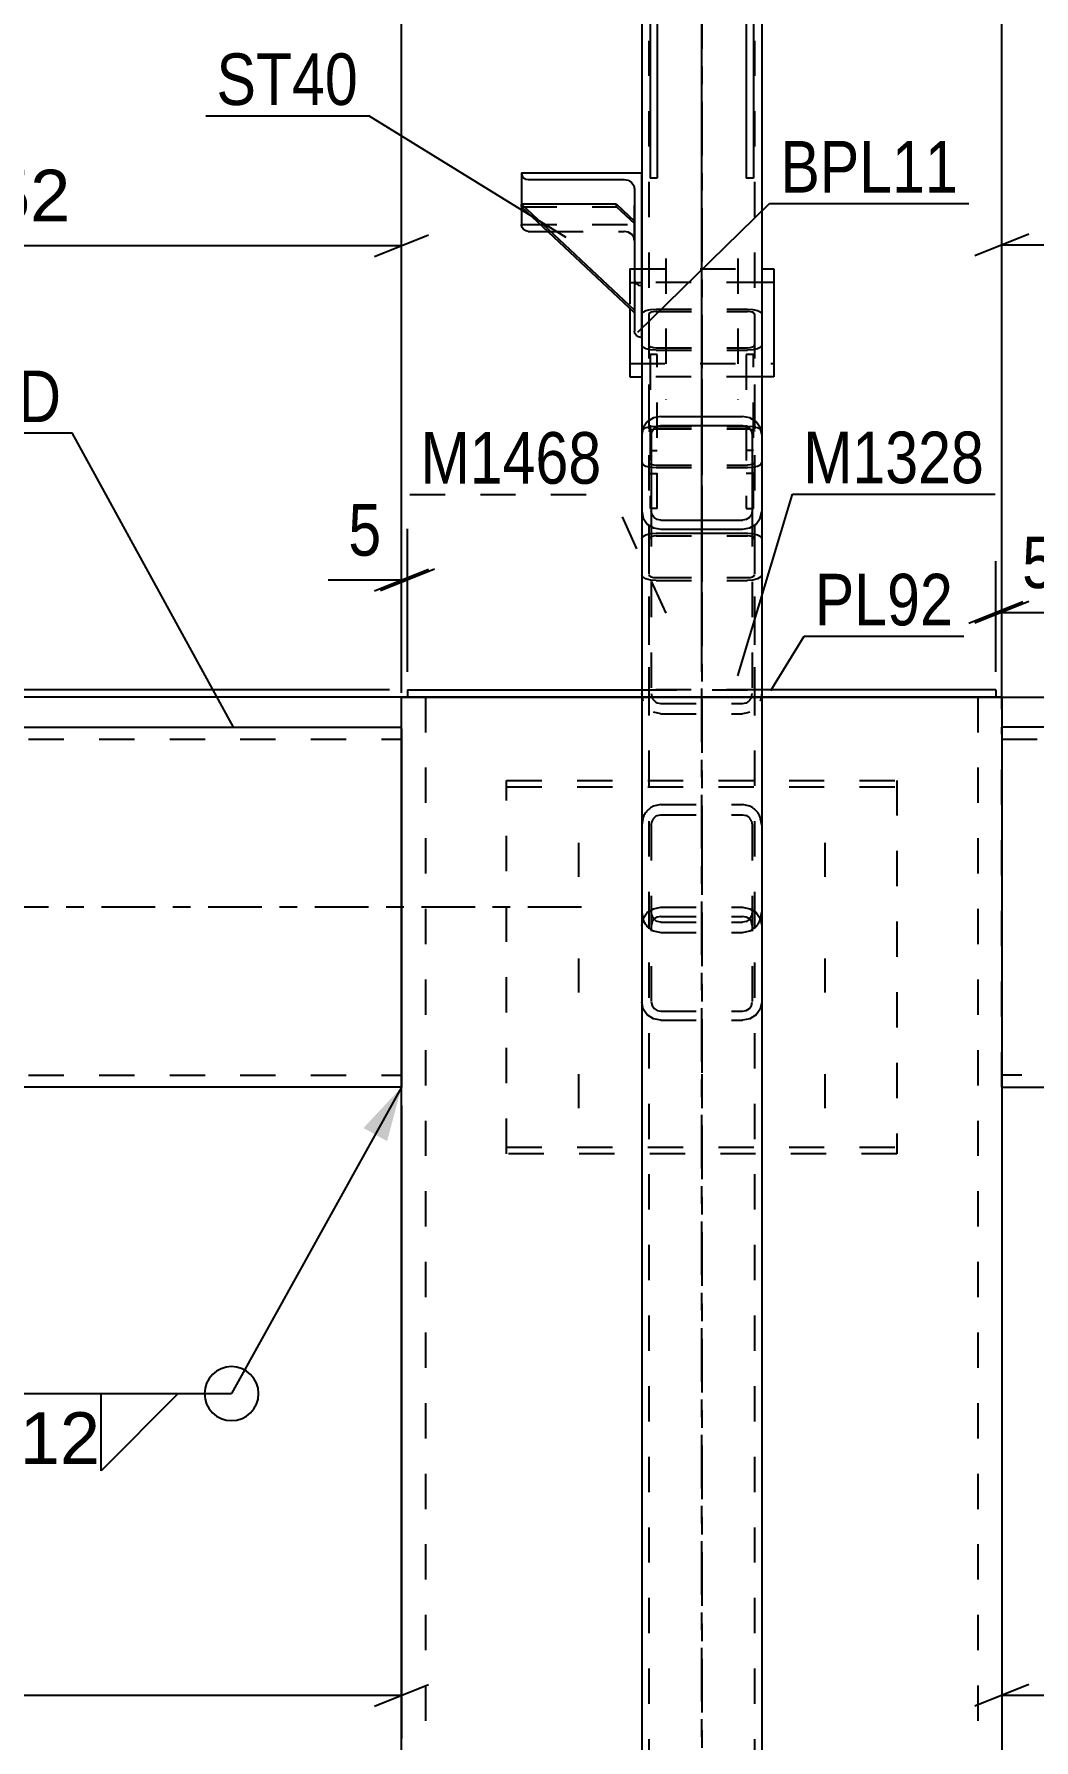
# Model space of a CAD drawing. Header units: millimetres. Extents: x 0 to 2086, y 0 to 594.
# Drawn here: x 122.3 to 177.8, y 447.1 to 541.8 of the extents above; entities that cross this region are included whole.
import ezdxf

# ---------------------------------------------------------------- set-up
doc = ezdxf.new("R2010")
doc.units = ezdxf.units.MM
doc.linetypes.add('DXK_LINE_DOT2', pattern=[3.9198, 1.9599, -1.9599])
doc.linetypes.add('DXK_LINE_DOT3', pattern=[5.9187, 2.979, -0.9799, 0.9799, -0.9799])
doc.styles.add('Arial', font='arial.ttf', dxfattribs={"height": 0.2})
doc.styles.add('Arial Narrow', font='ARIALN.TTF', dxfattribs={"height": 0.2})

# ---------------------------------------------------------------- blocks, each defined once
blk = doc.blocks.new('Part-284858482-1270 - 1225')
at = {"color": 7, "linetype": 'DXK_LINE_DOT2'}
for p, q in [((162.229, 523.989), (161.829, 523.989)), ((161.829, 523.989), (161.829, 515.446)), ((162.229, 515.446), (162.229, 523.989)), ((162.229, 518.665), (161.829, 518.665)), ((162.229, 517.384), (161.829, 517.384)), ((161.829, 515.446), (162.229, 515.446))]:
    blk.add_line(p, q, dxfattribs=at)
blk = doc.blocks.new('Part-284858482-1275 - 1225')
at = {"color": 2, "linetype": 'Continuous'}
for p, q in [((156.496, 554.883), (156.896, 554.883)), ((156.496, 554.883), (156.496, 533.776)), ((156.896, 554.883), (156.896, 533.776)), ((156.496, 548.373), (156.896, 548.373)), ((156.896, 533.776), (156.496, 533.776))]:
    blk.add_line(p, q, dxfattribs=at)
at = {"color": 7, "linetype": 'DXK_LINE_DOT2'}
for p, q in [((156.496, 553.444), (156.896, 553.444)), ((156.496, 545.863), (156.896, 545.863))]:
    blk.add_line(p, q, dxfattribs=at)
blk = doc.blocks.new('Part-284858482-1243 - 1225')
at = {"color": 7, "linetype": 'DXK_LINE_DOT2'}
for p, q in [((156.523, 526.489), (156.829, 526.51)), ((156.829, 526.51), (161.896, 526.51)), ((161.896, 526.51), (162.202, 526.489)), ((156.029, 526.236), (156.09, 526.341)), ((156.029, 526.236), (156.029, 505.373)), ((156.09, 526.341), (156.263, 526.43)), ((156.263, 526.43), (156.523, 526.489)), ((156.46, 526.289), (156.429, 526.236)), ((156.429, 526.236), (156.429, 505.373)), ((156.546, 526.333), (156.46, 526.289)), ((156.676, 526.363), (156.546, 526.333)), ((156.829, 526.373), (156.676, 526.363)), ((156.829, 526.373), (161.896, 526.373)), ((162.049, 526.363), (161.896, 526.373)), ((162.179, 526.333), (162.049, 526.363)), ((162.265, 526.289), (162.179, 526.333)), ((162.202, 526.489), (162.462, 526.43)), ((162.296, 526.236), (162.265, 526.289)), ((162.296, 526.236), (162.296, 505.373)), ((162.462, 526.43), (162.635, 526.341)), ((162.635, 526.341), (162.696, 526.236)), ((162.696, 526.236), (162.696, 505.373)), ((156.09, 524.397), (156.029, 524.502)), ((156.263, 524.308), (156.09, 524.397)), ((156.523, 524.249), (156.263, 524.308)), ((156.429, 524.502), (156.46, 524.45)), ((156.46, 524.45), (156.546, 524.405)), ((156.829, 524.228), (156.523, 524.249)), ((156.546, 524.405), (156.676, 524.376)), ((156.676, 524.376), (156.829, 524.365)), ((156.829, 524.365), (161.896, 524.365)), ((156.829, 524.228), (161.896, 524.228)), ((161.896, 524.365), (162.049, 524.376)), ((162.202, 524.249), (161.896, 524.228)), ((162.049, 524.376), (162.179, 524.405)), ((162.179, 524.405), (162.265, 524.45)), ((162.462, 524.308), (162.202, 524.249)), ((162.265, 524.45), (162.296, 524.502)), ((162.635, 524.397), (162.462, 524.308)), ((162.696, 524.502), (162.635, 524.397)), ((156.029, 505.373), (162.696, 505.373))]:
    blk.add_line(p, q, dxfattribs=at)
blk = doc.blocks.new('Part-284858482-1308 - 1225')
at = {"color": 7, "linetype": 'DXK_LINE_DOT2'}
for p, q in [((148.529, 479.622), (148.529, 500.347)), ((148.529, 500.347), (170.196, 500.347)), ((170.196, 500.347), (170.196, 479.622)), ((148.529, 499.982), (170.196, 499.982)), ((148.529, 479.987), (170.196, 479.987)), ((170.196, 479.622), (148.529, 479.622))]:
    blk.add_line(p, q, dxfattribs=at)
blk = doc.blocks.new('Part-284858482-1260 - 1225')
at = {"color": 2, "linetype": 'Continuous'}
for p, q in [((149.362, 532.195), (149.362, 532.332)), ((149.362, 532.332), (155.629, 526.443)), ((154.629, 532.332), (149.362, 532.332)), ((155.629, 526.306), (149.362, 532.195)), ((154.629, 532.332), (155.629, 531.392)), ((155.629, 526.788), (155.629, 526.306))]:
    blk.add_line(p, q, dxfattribs=at)
at = {"color": 7, "linetype": 'DXK_LINE_DOT2'}
for p, q in [((149.362, 532.195), (154.629, 532.195)), ((154.629, 532.195), (154.629, 532.332)), ((154.629, 532.195), (155.629, 531.255)), ((155.629, 531.392), (155.629, 526.788))]:
    blk.add_line(p, q, dxfattribs=at)
blk = doc.blocks.new('Part-284858482-1307 - 1225')
at = {"color": 7, "linetype": 'DXK_LINE_DOT3'}
blk.add_line((159.363, 522.61), (159.363, 364.502), dxfattribs=at)
at = {"color": 2, "linetype": 'Continuous'}
for p, q in [((156.029, 513.755), (156.09, 513.876)), ((156.029, 513.755), (156.029, 359.499)), ((156.09, 513.876), (156.263, 513.978)), ((156.263, 513.978), (156.523, 514.046)), ((156.523, 514.046), (156.829, 514.07)), ((156.829, 514.07), (161.896, 514.07)), ((161.896, 514.07), (162.202, 514.046)), ((162.202, 514.046), (162.462, 513.978)), ((162.462, 513.978), (162.635, 513.876)), ((162.635, 513.876), (162.696, 513.755)), ((162.696, 513.755), (162.696, 359.499))]:
    blk.add_line(p, q, dxfattribs=at)
at = {"color": 7, "linetype": 'DXK_LINE_DOT2'}
for p, q in [((156.46, 513.815), (156.429, 513.755)), ((156.429, 513.755), (156.429, 359.499)), ((156.546, 513.867), (156.46, 513.815)), ((156.676, 513.901), (156.546, 513.867)), ((156.829, 513.913), (156.676, 513.901)), ((156.829, 513.913), (161.896, 513.913)), ((162.049, 513.901), (161.896, 513.913)), ((162.179, 513.867), (162.049, 513.901)), ((162.265, 513.815), (162.179, 513.867)), ((162.296, 513.755), (162.265, 513.815)), ((162.296, 513.755), (162.296, 359.499)), ((156.09, 511.637), (156.029, 511.758)), ((156.263, 511.535), (156.09, 511.637)), ((156.523, 511.466), (156.263, 511.535)), ((156.429, 511.758), (156.46, 511.697)), ((156.46, 511.697), (156.546, 511.646)), ((156.829, 511.442), (156.523, 511.466)), ((156.546, 511.646), (156.676, 511.612)), ((156.676, 511.612), (156.829, 511.6)), ((156.829, 511.6), (161.896, 511.6)), ((156.829, 511.442), (161.896, 511.442)), ((161.896, 511.6), (162.049, 511.612)), ((162.202, 511.466), (161.896, 511.442)), ((162.049, 511.612), (162.179, 511.646)), ((162.179, 511.646), (162.202, 511.66)), ((162.202, 511.66), (162.265, 511.697)), ((162.462, 511.535), (162.202, 511.466)), ((162.265, 511.697), (162.296, 511.758)), ((162.635, 511.637), (162.462, 511.535)), ((162.696, 511.758), (162.635, 511.637))]:
    blk.add_line(p, q, dxfattribs=at)
blk = doc.blocks.new('Part-284858482-1245 - 1225')
at = {"color": 7, "linetype": 'DXK_LINE_DOT2'}
for p, q in [((155.363, 528.745), (162.696, 528.745)), ((155.363, 528.745), (155.363, 526.556)), ((155.363, 527.994), (156.029, 527.994)), ((162.696, 527.994), (156.029, 527.994)), ((155.363, 523.496), (163.363, 523.496)), ((162.696, 522.745), (156.029, 522.745))]:
    blk.add_line(p, q, dxfattribs=at)
at = {"color": 2, "linetype": 'Continuous'}
for p, q in [((162.696, 528.745), (163.363, 528.745)), ((163.363, 528.745), (163.363, 522.745)), ((156.029, 527.994), (156.029, 527.994)), ((163.363, 527.994), (162.696, 527.994)), ((155.363, 526.556), (155.363, 522.745)), ((155.363, 522.745), (156.029, 522.745)), ((163.363, 522.745), (162.696, 522.745))]:
    blk.add_line(p, q, dxfattribs=at)
blk = doc.blocks.new('Part-284858482-1265 - 1225')
at = {"color": 7, "linetype": 'DXK_LINE_DOT2'}
for p, q in [((156.896, 523.989), (156.496, 523.989)), ((156.496, 523.989), (156.496, 515.446)), ((156.896, 515.446), (156.896, 523.989)), ((156.496, 518.665), (156.896, 518.665)), ((156.496, 517.384), (156.896, 517.384)), ((156.896, 515.446), (156.496, 515.446))]:
    blk.add_line(p, q, dxfattribs=at)
blk = doc.blocks.new('Part-284858482-1292 - 1225')
at = {"color": 7, "linetype": 'DXK_LINE_DOT3'}
blk.add_line((159.363, 561.698), (159.363, 509.459), dxfattribs=at)
at = {"color": 2, "linetype": 'Continuous'}
for p, q in [((156.029, 553.17), (156.09, 553.275)), ((156.029, 553.17), (156.029, 519.546)), ((156.09, 553.275), (156.263, 553.364)), ((156.496, 553.417), (156.263, 553.364)), ((161.829, 553.444), (156.896, 553.444)), ((162.229, 553.417), (162.462, 553.364)), ((162.462, 553.364), (162.635, 553.275)), ((162.635, 553.275), (162.696, 553.17)), ((162.696, 553.17), (162.696, 519.546)), ((156.088, 519.823), (156.029, 519.722)), ((162.637, 519.823), (162.696, 519.722))]:
    blk.add_line(p, q, dxfattribs=at)
at = {"color": 7, "linetype": 'DXK_LINE_DOT2'}
for p, q in [((156.46, 553.222), (156.429, 553.17)), ((156.429, 553.17), (156.429, 517.987)), ((156.546, 553.267), (156.46, 553.222)), ((156.523, 553.423), (156.496, 553.417)), ((156.523, 553.423), (156.829, 553.444)), ((156.676, 553.296), (156.546, 553.267)), ((156.829, 553.307), (156.676, 553.296)), ((156.829, 553.444), (156.896, 553.444)), ((156.829, 553.307), (161.896, 553.307)), ((161.896, 553.444), (161.829, 553.444)), ((161.896, 553.444), (162.202, 553.423)), ((162.049, 553.296), (161.896, 553.307)), ((162.179, 553.267), (162.049, 553.296)), ((162.265, 553.222), (162.179, 553.267)), ((162.202, 553.423), (162.229, 553.417)), ((162.296, 553.17), (162.265, 553.222)), ((162.296, 553.17), (162.296, 517.987)), ((156.09, 551.33), (156.029, 551.435)), ((156.263, 551.241), (156.09, 551.33)), ((156.523, 551.182), (156.263, 551.241)), ((156.429, 551.435), (156.46, 551.382)), ((156.46, 551.382), (156.546, 551.338)), ((156.829, 551.161), (156.523, 551.182)), ((156.546, 551.338), (156.676, 551.308)), ((156.676, 551.308), (156.829, 551.298)), ((156.829, 551.298), (161.896, 551.298)), ((156.829, 551.161), (161.896, 551.161)), ((161.896, 551.298), (162.049, 551.308)), ((162.202, 551.182), (161.896, 551.161)), ((162.049, 551.308), (162.179, 551.338)), ((162.179, 551.338), (162.229, 551.364)), ((162.462, 551.241), (162.202, 551.182)), ((162.229, 551.364), (162.265, 551.382)), ((162.265, 551.382), (162.296, 551.435)), ((162.635, 551.33), (162.462, 551.241)), ((162.696, 551.435), (162.635, 551.33)), ((156.263, 519.915), (156.09, 519.827)), ((156.523, 519.975), (156.263, 519.915)), ((156.829, 519.996), (156.523, 519.975)), ((156.829, 519.996), (161.896, 519.996)), ((162.202, 519.975), (161.896, 519.996)), ((162.462, 519.915), (162.202, 519.975)), ((162.635, 519.827), (162.462, 519.915)), ((156.029, 519.546), (156.029, 517.987)), ((156.09, 519.827), (156.088, 519.823)), ((156.429, 519.722), (156.46, 519.774)), ((156.46, 519.774), (156.546, 519.819)), ((156.546, 519.819), (156.676, 519.848)), ((156.676, 519.848), (156.829, 519.859)), ((156.829, 519.859), (161.896, 519.859)), ((161.896, 519.859), (162.049, 519.848)), ((162.049, 519.848), (162.179, 519.819)), ((162.179, 519.819), (162.265, 519.774)), ((162.265, 519.774), (162.296, 519.722)), ((162.635, 519.827), (162.637, 519.823)), ((162.696, 519.546), (162.696, 517.987)), ((156.029, 517.987), (156.09, 517.882)), ((156.46, 517.934), (156.429, 517.987)), ((162.296, 517.987), (162.265, 517.934)), ((162.635, 517.882), (162.696, 517.987)), ((156.09, 517.882), (156.263, 517.793)), ((156.263, 517.793), (156.523, 517.734)), ((156.546, 517.89), (156.46, 517.934)), ((156.523, 517.734), (156.829, 517.713)), ((156.546, 517.89), (156.603, 517.877)), ((156.603, 517.877), (156.676, 517.86)), ((156.676, 517.86), (156.829, 517.85)), ((156.829, 517.85), (161.896, 517.85)), ((156.829, 517.713), (161.896, 517.713)), ((162.049, 517.86), (161.896, 517.85)), ((161.896, 517.713), (162.202, 517.734)), ((162.179, 517.89), (162.049, 517.86)), ((162.265, 517.934), (162.179, 517.89)), ((162.202, 517.734), (162.462, 517.793)), ((162.462, 517.793), (162.635, 517.882))]:
    blk.add_line(p, q, dxfattribs=at)
blk = doc.blocks.new('Part-284858482-1376 - 1225')
at = {"color": 2, "linetype": 'Continuous'}
for p, q in [((143.029, 505.373), (156.029, 505.373)), ((143.029, 505.373), (143.029, 504.973)), ((143.029, 504.973), (144.147, 504.973)), ((175.696, 505.373), (162.696, 505.373)), ((175.696, 504.973), (174.578, 504.973)), ((175.696, 505.373), (175.696, 504.973))]:
    blk.add_line(p, q, dxfattribs=at)
at = {"color": 7, "linetype": 'DXK_LINE_DOT2'}
for p, q in [((144.147, 504.973), (174.578, 504.973)), ((156.029, 505.373), (162.696, 505.373))]:
    blk.add_line(p, q, dxfattribs=at)
blk = doc.blocks.new('Part-284858482-1342 - 1225')
at = {"color": 7, "linetype": 'DXK_LINE_DOT3'}
blk.add_line((159.363, 242.052), (159.363, 514.973), dxfattribs=at)
at = {"color": 2, "linetype": 'Continuous'}
for p, q in [((142.696, 242.052), (142.696, 504.973)), ((142.696, 504.973), (143.029, 504.973)), ((144.147, 504.973), (145.363, 504.973)), ((145.363, 504.973), (156.029, 504.973)), ((174.578, 504.973), (162.696, 504.973)), ((176.029, 504.973), (175.696, 504.973)), ((176.029, 504.973), (176.029, 242.052))]:
    blk.add_line(p, q, dxfattribs=at)
at = {"color": 7, "linetype": 'DXK_LINE_DOT2'}
for p, q in [((142.696, 504.973), (144.147, 504.973)), ((143.029, 504.973), (143.477, 504.973)), ((144.029, 504.973), (144.029, 242.052)), ((156.029, 504.973), (162.696, 504.973)), ((175.696, 504.973), (173.363, 504.973)), ((174.696, 504.973), (174.696, 242.052))]:
    blk.add_line(p, q, dxfattribs=at)
blk = doc.blocks.new('Bolt-284858482-1348 - 1225')
at = {"color": 1, "linetype": 'DXK_LINE_DOT2'}
for p, q in [((157.363, 529.313), (157.363, 525.367)), ((161.363, 529.313), (161.363, 525.367)), ((157.363, 525.434), (157.363, 521.488)), ((161.363, 525.434), (161.363, 521.488))]:
    blk.add_line(p, q, dxfattribs=at)
blk = doc.blocks.new('Part-284858482-1361 - 1225')
at = {"color": 2, "linetype": 'Continuous'}
for p, q in [((71.027, 503.306), (142.694, 503.306)), ((142.694, 501.972), (142.694, 503.306)), ((142.694, 501.972), (142.694, 483.306)), ((142.694, 483.306), (71.027, 483.306))]:
    blk.add_line(p, q, dxfattribs=at)
at = {"color": 7, "linetype": 'DXK_LINE_DOT2'}
for p, q in [((71.027, 483.306), (71.027, 503.306)), ((142.694, 503.204), (142.694, 501.972)), ((71.027, 502.639), (142.694, 502.639)), ((71.027, 483.972), (142.694, 483.972)), ((142.694, 483.972), (142.694, 484.023))]:
    blk.add_line(p, q, dxfattribs=at)
at = {"color": 7, "linetype": 'DXK_LINE_DOT3'}
blk.add_line((152.694, 493.306), (61.027, 493.306), dxfattribs=at)
blk = doc.blocks.new('Part-284858482-1472 - 1225')
at = {"color": 7, "linetype": 'DXK_LINE_DOT2'}
for p, q in [((156.11, 498.299), (156.029, 497.864)), ((157.096, 499), (156.688, 498.913)), ((156.892, 498.389), (157.096, 498.432)), ((157.096, 499), (161.629, 499)), ((157.096, 498.432), (161.629, 498.432)), ((162.037, 498.913), (161.629, 499)), ((161.629, 498.432), (161.833, 498.389)), ((162.696, 497.864), (162.615, 498.299)), ((156.029, 497.864), (156.029, 488.037)), ((156.563, 497.864), (156.603, 498.082)), ((156.563, 497.864), (156.563, 488.037)), ((162.122, 498.082), (162.163, 497.864)), ((162.163, 497.864), (162.163, 488.037)), ((162.696, 497.864), (162.696, 488.037)), ((156.029, 493.04), (156.11, 492.606)), ((156.029, 492.297), (156.11, 492.68)), ((156.11, 492.68), (156.342, 493.006)), ((156.342, 493.006), (156.688, 493.223)), ((156.603, 492.823), (156.563, 493.04)), ((156.603, 492.489), (156.563, 492.297)), ((156.719, 492.651), (156.603, 492.489)), ((156.688, 493.223), (157.096, 493.299)), ((156.892, 492.76), (156.719, 492.651)), ((157.096, 492.798), (156.892, 492.76)), ((157.096, 492.473), (156.892, 492.516)), ((157.096, 493.299), (161.629, 493.299)), ((157.096, 492.798), (161.629, 492.798)), ((157.096, 492.473), (161.629, 492.473)), ((161.629, 493.299), (162.037, 493.223)), ((161.833, 492.76), (161.629, 492.798)), ((161.833, 492.516), (161.629, 492.473)), ((162.006, 492.651), (161.833, 492.76)), ((162.122, 492.489), (162.006, 492.651)), ((162.037, 493.223), (162.383, 493.006)), ((162.163, 493.04), (162.122, 492.823)), ((162.163, 492.297), (162.122, 492.489)), ((162.383, 493.006), (162.615, 492.68)), ((162.615, 492.606), (162.696, 493.04)), ((162.615, 492.68), (162.696, 492.297)), ((156.688, 491.991), (157.096, 491.905)), ((157.096, 491.905), (161.629, 491.905)), ((161.629, 491.905), (162.037, 491.991)), ((156.11, 487.653), (156.029, 488.037)), ((156.563, 488.037), (156.603, 487.845)), ((156.603, 487.845), (156.719, 487.682)), ((156.719, 487.682), (156.892, 487.574)), ((161.833, 487.574), (162.006, 487.682)), ((162.006, 487.682), (162.122, 487.845)), ((162.122, 487.845), (162.163, 488.037)), ((162.696, 488.037), (162.615, 487.653)), ((156.342, 487.328), (156.11, 487.653)), ((156.688, 487.111), (156.342, 487.328)), ((157.096, 487.035), (156.688, 487.111)), ((156.892, 487.574), (157.096, 487.536)), ((157.096, 487.536), (161.629, 487.536)), ((157.096, 487.035), (161.629, 487.035)), ((161.629, 487.536), (161.833, 487.574)), ((162.037, 487.111), (161.629, 487.035)), ((162.383, 487.328), (162.037, 487.111)), ((162.615, 487.653), (162.383, 487.328))]:
    blk.add_line(p, q, dxfattribs=at)
for centre, radius, start, end in [((157.142, 497.908), 1.103, 114.31996, 159.24168), ((157.119, 497.886), 0.552, 114.31996, 159.24168), ((161.606, 497.886), 0.552, 20.75832, 65.68004), ((161.583, 497.908), 1.103, 20.75832, 65.68004), ((157.142, 492.997), 1.103, 200.75832, 245.68004), ((157.119, 493.018), 0.552, 200.75832, 245.68004), ((161.606, 493.018), 0.552, 294.31996, 339.24168), ((161.583, 492.997), 1.103, 294.31996, 339.24168)]:
    blk.add_arc(centre, radius, start, end, dxfattribs=at)
blk = doc.blocks.new('Part-284858482-1500 - 1225')
at = {"color": 2, "linetype": 'Continuous'}
for p, q in [((156.11, 519.929), (156.029, 519.546)), ((156.342, 520.255), (156.11, 519.929)), ((156.688, 520.472), (156.342, 520.255)), ((156.603, 519.738), (156.719, 519.9)), ((157.096, 520.548), (156.688, 520.472)), ((156.719, 519.9), (156.892, 520.009)), ((156.892, 520.009), (157.096, 520.047)), ((157.096, 520.548), (161.629, 520.548)), ((157.096, 520.047), (161.629, 520.047)), ((162.037, 520.472), (161.629, 520.548)), ((161.629, 520.047), (161.833, 520.009)), ((161.833, 520.009), (162.006, 519.9)), ((162.006, 519.9), (162.122, 519.738)), ((162.383, 520.255), (162.037, 520.472)), ((162.615, 519.929), (162.383, 520.255)), ((162.696, 519.546), (162.615, 519.929)), ((156.029, 519.546), (156.029, 513.755)), ((156.563, 519.546), (156.603, 519.738)), ((156.563, 519.546), (156.563, 515.286)), ((162.122, 519.738), (162.163, 519.546)), ((162.163, 519.546), (162.163, 515.286)), ((162.696, 519.546), (162.696, 513.755)), ((156.029, 515.286), (156.11, 514.902)), ((156.603, 515.094), (156.563, 515.286)), ((162.163, 515.286), (162.122, 515.094)), ((162.615, 514.902), (162.696, 515.286)), ((156.11, 514.902), (156.342, 514.577)), ((156.342, 514.577), (156.688, 514.36)), ((156.719, 514.932), (156.603, 515.094)), ((156.688, 514.36), (157.096, 514.284)), ((156.892, 514.823), (156.719, 514.932)), ((157.096, 514.785), (156.892, 514.823)), ((157.096, 514.785), (161.629, 514.785)), ((157.096, 514.284), (161.629, 514.284)), ((161.833, 514.823), (161.629, 514.785)), ((161.629, 514.284), (162.037, 514.36)), ((162.006, 514.932), (161.833, 514.823)), ((162.122, 515.094), (162.006, 514.932)), ((162.037, 514.36), (162.383, 514.577)), ((162.383, 514.577), (162.615, 514.902))]:
    blk.add_line(p, q, dxfattribs=at)
at = {"color": 7, "linetype": 'DXK_LINE_DOT2'}
for p, q in [((156.563, 515.286), (156.563, 505.173)), ((162.163, 515.286), (162.163, 505.173)), ((156.029, 513.755), (156.029, 505.173)), ((162.696, 513.755), (162.696, 505.173)), ((162.696, 505.373), (156.029, 505.373)), ((156.11, 504.739), (156.029, 505.173)), ((156.563, 505.173), (156.603, 504.956)), ((162.122, 504.956), (162.163, 505.173)), ((162.635, 504.847), (162.615, 504.739)), ((162.696, 505.173), (162.635, 504.847)), ((157.096, 504.038), (156.688, 504.124)), ((156.892, 504.649), (157.096, 504.606)), ((157.096, 504.606), (161.629, 504.606)), ((157.096, 504.038), (161.629, 504.038)), ((161.629, 504.606), (161.833, 504.649)), ((161.896, 504.094), (161.629, 504.038)), ((162.037, 504.124), (161.896, 504.094))]:
    blk.add_line(p, q, dxfattribs=at)
for centre, start, end in [((157.119, 505.151), 200.75801, 245.67971), ((161.606, 505.151), 294.32029, 339.24199)]:
    blk.add_arc(centre, 0.552, start, end, dxfattribs=at)
blk = doc.blocks.new('Part-284858482-1521 - 1225')
at = {"color": 7, "linetype": 'DXK_LINE_DOT2'}
for p, q in [((176.027, 483.306), (176.027, 503.306)), ((176.029, 503.306), (176.027, 503.306)), ((247.694, 503.306), (247.694, 483.306)), ((176.027, 502.639), (247.694, 502.639)), ((247.694, 483.972), (176.027, 483.972)), ((176.027, 483.306), (176.029, 483.306)), ((176.029, 483.306), (176.027, 483.306))]:
    blk.add_line(p, q, dxfattribs=at)
at = {"color": 2, "linetype": 'Continuous'}
for p, q in [((247.694, 503.306), (176.029, 503.306)), ((176.029, 483.306), (247.694, 483.306))]:
    blk.add_line(p, q, dxfattribs=at)
blk = doc.blocks.new('Bolt-284858482-1523 - 1225')
at = {"color": 1, "linetype": 'DXK_LINE_DOT2'}
for p, q in [((152.529, 496.884), (152.529, 494.992)), ((159.363, 496.884), (159.363, 494.992)), ((166.196, 496.884), (166.196, 494.992)), ((152.529, 490.463), (152.529, 488.571)), ((166.196, 490.463), (166.196, 488.571)), ((152.529, 484.042), (152.529, 482.149)), ((159.363, 484.042), (159.363, 482.149)), ((166.196, 484.042), (166.196, 482.149))]:
    blk.add_line(p, q, dxfattribs=at)
blk = doc.blocks.new('Part-284858482-1528 - 1225')
at = {"color": 2, "linetype": 'Continuous'}
for p, q in [((161.829, 554.883), (162.229, 554.883)), ((161.829, 554.883), (161.829, 533.776)), ((162.229, 554.883), (162.229, 533.776)), ((161.829, 548.373), (162.229, 548.373)), ((162.229, 533.776), (161.829, 533.776))]:
    blk.add_line(p, q, dxfattribs=at)
at = {"color": 7, "linetype": 'DXK_LINE_DOT2'}
for p, q in [((161.829, 553.444), (162.229, 553.444)), ((161.829, 545.863), (162.229, 545.863))]:
    blk.add_line(p, q, dxfattribs=at)
blk = doc.blocks.new('Part-284858482-1529 - 1225')
at = {"color": 2, "linetype": 'Continuous'}
for p, q in [((149.362, 534.075), (149.362, 532.332)), ((149.362, 534.075), (156.029, 534.075)), ((149.362, 534.044), (149.39, 533.912)), ((149.39, 533.912), (149.469, 533.8)), ((149.469, 533.8), (149.588, 533.725)), ((149.588, 533.725), (149.729, 533.699)), ((149.729, 533.699), (155.062, 533.699)), ((155.062, 533.699), (155.279, 533.658)), ((155.279, 533.658), (155.463, 533.543)), ((155.463, 533.543), (155.585, 533.37)), ((155.585, 533.37), (155.629, 533.167)), ((155.629, 533.167), (155.629, 528.155)), ((156.029, 527.81), (156.029, 534.075)), ((149.362, 532.195), (149.362, 531.171)), ((149.39, 531.039), (149.362, 531.171)), ((149.469, 530.927), (149.39, 531.039)), ((149.588, 530.852), (149.469, 530.927)), ((149.729, 530.826), (149.588, 530.852)), ((149.729, 530.826), (150.819, 530.826)), ((155.629, 528.155), (155.629, 526.788)), ((155.629, 528.155), (155.656, 528.023)), ((155.656, 528.023), (155.736, 527.911)), ((155.736, 527.911), (155.855, 527.836)), ((155.855, 527.836), (155.995, 527.81)), ((155.995, 527.81), (156.029, 527.81)), ((156.029, 524.937), (156.029, 527.81)), ((155.629, 526.306), (155.629, 525.282)), ((155.656, 525.15), (155.629, 525.282)), ((155.736, 525.038), (155.656, 525.15)), ((155.855, 524.964), (155.736, 525.038)), ((155.995, 524.937), (155.855, 524.964)), ((156.029, 524.937), (155.995, 524.937))]:
    blk.add_line(p, q, dxfattribs=at)
at = {"color": 7, "linetype": 'DXK_LINE_DOT2'}
for p, q in [((155.629, 530.294), (155.629, 533.167)), ((156.029, 531.202), (156.029, 534.075)), ((149.362, 532.332), (149.362, 532.195)), ((149.362, 531.171), (149.362, 531.202)), ((149.362, 531.202), (156.029, 531.202)), ((150.819, 530.826), (155.062, 530.826)), ((155.279, 530.785), (155.062, 530.826)), ((155.463, 530.67), (155.279, 530.785)), ((155.585, 530.497), (155.463, 530.67)), ((155.629, 530.294), (155.585, 530.497)), ((156.029, 531.202), (156.029, 524.937)), ((155.629, 530.294), (155.629, 526.306)), ((155.629, 526.788), (155.629, 526.306))]:
    blk.add_line(p, q, dxfattribs=at)
blk = doc.blocks.new('StraightDimension-284858482-9780 - 1225')
at = {"color": 7, "linetype": 'Continuous'}
for p, q in [((176.027, 482.306), (176.027, 447.159)), ((247.694, 482.306), (247.694, 447.159)), ((177.527, 450.159), (174.527, 448.959)), ((246.194, 448.959), (249.194, 450.159)), ((176.027, 449.559), (247.694, 449.559))]:
    blk.add_line(p, q, dxfattribs=at)
at = {"color": 0}
blk.add_wipeout([(216.117, 450.309), (216.117, 454.509), (207.605, 454.509), (207.605, 450.309)], dxfattribs=at)
at = {"color": 3, "style": 'Arial Narrow'}
blk.add_text('1075', height=2.8633, dxfattribs=at).set_placement((208.205, 450.909))
blk = doc.blocks.new('StraightDimension-284858482-1688 - 1225')
at = {"color": 7, "linetype": 'Continuous'}
blk.add_line((143.696, 504.973), (280.182, 504.973), dxfattribs=at)
blk = doc.blocks.new('StraightDimension-284858482-1678 - 1225')
at = {"color": 7, "linetype": 'Continuous'}
blk.add_line((175.029, 504.973), (41.497, 504.973), dxfattribs=at)
blk = doc.blocks.new('StraightDimension-284858482-1743 - 1225')
at = {"color": 7, "linetype": 'Continuous'}
blk.add_line((141.696, 504.973), (26.499, 504.973), dxfattribs=at)
blk = doc.blocks.new('StraightDimension-284858482-1752 - 1225')
at = {"color": 7, "linetype": 'Continuous'}
for p, q in [((29.349, 505.373), (29.349, 509.451)), ((29.349, 505.373), (29.349, 509.451)), ((28.749, 506.873), (29.949, 503.873)), ((29.949, 503.473), (28.749, 506.473)), ((142.029, 505.373), (26.499, 505.373)), ((141.696, 504.973), (26.499, 504.973)), ((29.349, 504.973), (29.349, 505.373))]:
    blk.add_line(p, q, dxfattribs=at)
at = {"color": 0}
blk.add_wipeout([(28.599, 508.926), (24.399, 508.926), (24.399, 505.898), (28.599, 505.898)], dxfattribs=at)
at = {"color": 3, "style": 'Arial Narrow'}
blk.add_text('6', height=2.863, rotation=90.00021, dxfattribs=at).set_placement((27.999, 506.498))
blk = doc.blocks.new('StraightDimension-284858482-1839 - 1225')
at = {"color": 7, "linetype": 'Continuous'}
for p, q in [((142.696, 505.973), (142.696, 514.319)), ((143.029, 506.373), (143.029, 514.319)), ((142.696, 511.469), (138.618, 511.469)), ((142.696, 511.469), (138.618, 511.469)), ((141.196, 510.869), (144.196, 512.069)), ((144.529, 512.069), (141.529, 510.869)), ((142.696, 511.469), (143.029, 511.469))]:
    blk.add_line(p, q, dxfattribs=at)
at = {"color": 0}
blk.add_wipeout([(142.171, 512.219), (142.171, 516.419), (139.143, 516.419), (139.143, 512.219)], dxfattribs=at)
at = {"color": 3, "style": 'Arial Narrow'}
blk.add_text('5', height=2.863, dxfattribs=at).set_placement((139.743, 512.819))
blk = doc.blocks.new('StraightDimension-284858482-1923 - 1225')
at = {"color": 7, "linetype": 'Continuous'}
for p, q in [((175.696, 506.373), (175.696, 512.52)), ((176.029, 505.973), (176.029, 512.52)), ((174.196, 509.07), (177.196, 510.27)), ((177.529, 510.27), (174.529, 509.07)), ((175.696, 509.67), (176.029, 509.67)), ((176.029, 509.67), (180.107, 509.67)), ((176.029, 509.67), (180.107, 509.67))]:
    blk.add_line(p, q, dxfattribs=at)
at = {"color": 0}
blk.add_wipeout([(179.582, 510.42), (179.582, 514.62), (176.554, 514.62), (176.554, 510.42)], dxfattribs=at)
at = {"color": 3, "style": 'Arial Narrow'}
blk.add_text('5', height=2.863, dxfattribs=at).set_placement((177.154, 511.02))
blk = doc.blocks.new('StraightDimension-284858482-7348 - 1225')
at = {"color": 7, "linetype": 'Continuous'}
for p, q in [((99.229, 501.988), (99.229, 532.881)), ((142.696, 505.214), (142.696, 532.881)), ((100.729, 530.631), (97.729, 529.431)), ((141.196, 529.431), (144.196, 530.631)), ((99.229, 530.031), (142.696, 530.031))]:
    blk.add_line(p, q, dxfattribs=at)
at = {"color": 0}
blk.add_wipeout([(124.898, 530.781), (124.898, 534.981), (117.027, 534.981), (117.027, 530.781)], dxfattribs=at)
at = {"color": 3, "style": 'Arial'}
blk.add_text('652', height=2.8652, dxfattribs=at).set_placement((117.627, 531.381))
blk = doc.blocks.new('StraightDimension-284858482-7383 - 1225')
at = {"color": 7, "linetype": 'Continuous'}
for p, q in [((176.027, 504.306), (176.027, 532.922)), ((219.123, 502.222), (219.123, 532.922)), ((177.527, 530.672), (174.527, 529.472)), ((217.623, 529.472), (220.623, 530.672)), ((176.027, 530.072), (219.123, 530.072))]:
    blk.add_line(p, q, dxfattribs=at)
at = {"color": 0}
blk.add_wipeout([(201.511, 530.822), (201.511, 535.022), (193.64, 535.022), (193.64, 530.822)], dxfattribs=at)
at = {"color": 3, "style": 'Arial'}
blk.add_text('646', height=2.8652, dxfattribs=at).set_placement((194.24, 531.422))
blk = doc.blocks.new('StraightDimension-284858482-9782 - 1225')
at = {"color": 7, "linetype": 'Continuous'}
for p, q in [((71.027, 482.306), (71.027, 447.159)), ((142.694, 482.306), (142.694, 447.159)), ((72.527, 450.159), (69.527, 448.959)), ((141.194, 448.959), (144.194, 450.159)), ((71.027, 449.559), (142.694, 449.559))]:
    blk.add_line(p, q, dxfattribs=at)
at = {"color": 0}
blk.add_wipeout([(111.117, 450.309), (111.117, 454.509), (102.604, 454.509), (102.604, 450.309)], dxfattribs=at)
at = {"color": 3, "style": 'Arial Narrow'}
blk.add_text('1075', height=2.8633, dxfattribs=at).set_placement((103.204, 450.909))
blk = doc.blocks.new('StraightDimension-284858482-18123 - 1225')
at = {"color": 7, "linetype": 'Continuous'}
for p, q in [((176.029, 505.973), (176.029, 568.18)), ((247.694, 504.306), (247.694, 568.18)), ((177.529, 565.93), (174.529, 564.73)), ((246.194, 564.73), (249.194, 565.93)), ((176.029, 565.33), (247.694, 565.33))]:
    blk.add_line(p, q, dxfattribs=at)
at = {"color": 0}
blk.add_wipeout([(216.118, 566.08), (216.118, 570.28), (207.605, 570.28), (207.605, 566.08)], dxfattribs=at)
at = {"color": 3, "style": 'Arial Narrow'}
blk.add_text('1075', height=2.8633, dxfattribs=at).set_placement((208.205, 566.68))
blk = doc.blocks.new('StraightDimension-284858482-18124 - 1225')
at = {"color": 7, "linetype": 'Continuous'}
for p, q in [((159.363, 506.373), (159.363, 568.18)), ((176.029, 505.973), (176.029, 568.18)), ((160.863, 565.93), (157.863, 564.73)), ((174.529, 564.73), (177.529, 565.93)), ((159.363, 565.33), (176.029, 565.33))]:
    blk.add_line(p, q, dxfattribs=at)
at = {"color": 0}
blk.add_wipeout([(171.038, 566.08), (171.038, 570.28), (164.354, 570.28), (164.354, 566.08)], dxfattribs=at)
at = {"color": 3, "style": 'Arial Narrow'}
blk.add_text('250', height=2.8633, dxfattribs=at).set_placement((164.954, 566.68))
blk = doc.blocks.new('StraightDimension-284858482-18125 - 1225')
at = {"color": 7, "linetype": 'Continuous'}
for p, q in [((142.696, 505.973), (142.696, 568.18)), ((159.363, 506.373), (159.363, 568.18)), ((144.196, 565.93), (141.196, 564.73)), ((157.863, 564.73), (160.863, 565.93)), ((142.696, 565.33), (159.363, 565.33))]:
    blk.add_line(p, q, dxfattribs=at)
at = {"color": 0}
blk.add_wipeout([(154.371, 566.08), (154.371, 570.28), (147.687, 570.28), (147.687, 566.08)], dxfattribs=at)
at = {"color": 3, "style": 'Arial Narrow'}
blk.add_text('250', height=2.8633, dxfattribs=at).set_placement((148.287, 566.68))
blk = doc.blocks.new('StraightDimension-284858482-18126 - 1225')
at = {"color": 7, "linetype": 'Continuous'}
for p, q in [((99.229, 504.125), (99.229, 568.18)), ((142.696, 505.973), (142.696, 568.18)), ((100.729, 565.93), (97.729, 564.73)), ((141.196, 564.73), (144.196, 565.93)), ((99.229, 565.33), (142.696, 565.33))]:
    blk.add_line(p, q, dxfattribs=at)
at = {"color": 0}
blk.add_wipeout([(124.305, 566.08), (124.305, 570.28), (117.62, 570.28), (117.62, 566.08)], dxfattribs=at)
at = {"color": 3, "style": 'Arial Narrow'}
blk.add_text('652', height=2.8633, dxfattribs=at).set_placement((118.22, 566.68))
blk = doc.blocks.new('Mark-284858482-1238 - 1225')
at = {"color": 30, "linetype": 'DXK_LINE_DOT2'}
for p in [(143.152, 516.216), (157.382, 509.624)]:
    blk.add_line(p, (154.404, 516.216), dxfattribs=at)
at = {"color": 0}
blk.add_wipeout([(153.804, 516.816), (153.804, 519.816), (143.752, 519.816), (143.752, 516.816)], dxfattribs=at)
blk.add_wipeout([(153.804, 516.816), (153.804, 519.816), (143.752, 519.816), (143.752, 516.816)], dxfattribs=at)
at = {"color": 3, "style": 'Arial Narrow'}
blk.add_text('M1468', height=2.8633, dxfattribs=at).set_placement((143.752, 516.816))
blk = doc.blocks.new('Mark-284858482-1372 - 1225')
at = {"color": 30, "linetype": 'Continuous'}
for p, q in [((163.206, 505.341), (165.044, 508.35)), ((165.044, 508.35), (173.919, 508.35))]:
    blk.add_line(p, q, dxfattribs=at)
at = {"color": 0}
blk.add_wipeout([(173.319, 508.95), (173.319, 511.95), (165.644, 511.95), (165.644, 508.95)], dxfattribs=at)
blk.add_wipeout([(173.319, 508.95), (173.319, 511.95), (165.644, 511.95), (165.644, 508.95)], dxfattribs=at)
at = {"color": 3, "style": 'Arial Narrow'}
blk.add_text('PL92', height=2.8633, dxfattribs=at).set_placement((165.644, 508.95))
blk = doc.blocks.new('Mark-284858482-1303 - 1225')
at = {"color": 30, "linetype": 'Continuous'}
for p, q in [((161.364, 506.153), (164.397, 516.243)), ((164.397, 516.243), (175.649, 516.243))]:
    blk.add_line(p, q, dxfattribs=at)
at = {"color": 0}
blk.add_wipeout([(175.049, 516.843), (175.049, 519.843), (164.997, 519.843), (164.997, 516.843)], dxfattribs=at)
blk.add_wipeout([(175.049, 516.843), (175.049, 519.843), (164.997, 519.843), (164.997, 516.843)], dxfattribs=at)
at = {"color": 3, "style": 'Arial Narrow'}
blk.add_text('M1328', height=2.8633, dxfattribs=at).set_placement((164.997, 516.843))
blk = doc.blocks.new('Mark-284858482-7396 - 1225')
at = {"color": 30, "linetype": 'Continuous'}
for p in [(105.148, 519.634), (133.366, 503.306)]:
    blk.add_line(p, (124.41, 519.634), dxfattribs=at)
at = {"color": 0}
for points in [[(113.784, 520.234), (113.784, 523.234), (105.748, 523.234), (105.748, 520.234)], [(123.81, 520.234), (123.81, 523.234), (114.684, 523.234), (114.684, 520.234)]]:
    blk.add_wipeout(points, dxfattribs=at)
for points in [[(113.784, 520.234), (113.784, 523.234), (105.748, 523.234), (105.748, 520.234)], [(123.81, 520.234), (123.81, 523.234), (114.684, 523.234), (114.684, 520.234)]]:
    blk.add_wipeout(points, dxfattribs=at)
at = {"color": 3, "style": 'Arial Narrow'}
for s, p in [('TC20', (105.748, 520.234)), ('CTRD', (114.684, 520.234))]:
    blk.add_text(s, height=2.8633, dxfattribs=at).set_placement(p)
blk = doc.blocks.new('WeldMark-284858482-7539 - 1225')
at = {"linetype": 'Continuous'}
blk.add_hatch(color=30, dxfattribs=at).paths.add_polyline_path([(140.582, 481.047), (142.694, 483.306), (141.894, 480.319)])
at = {"color": 30, "linetype": 'Continuous'}
for p in [(142.694, 483.306), (119.401, 466.303)]:
    blk.add_line(p, (133.257, 466.303), dxfattribs=at)
at = {"color": 3, "linetype": 'Continuous'}
for p, q in [((119.401, 466.303), (115.115, 470.589)), ((119.401, 466.303), (115.115, 462.017)), ((126.014, 466.303), (130.3, 466.303)), ((130.3, 466.303), (126.014, 462.017)), ((126.014, 462.017), (126.014, 466.303))]:
    blk.add_line(p, q, dxfattribs=at)
for start, end in [(90, 270), (270, 90)]:
    blk.add_arc((133.257, 466.303), 1.5, start, end, dxfattribs=at)
at = {"color": 0}
blk.add_wipeout([(125.357, 462.203), (125.357, 465.603), (121.301, 465.603), (121.301, 462.203)], dxfattribs=at)
at = {"color": 3, "style": 'Arial'}
blk.add_text('12', height=2.8652, dxfattribs=at).set_placement((121.501, 462.403))
at = {"color": 0, "linetype": 'Continuous'}
blk.add_wipeout([(115.501, 465.653), (115.501, 468.153), (109.021, 468.153), (109.021, 465.653)], dxfattribs=at)
blk.add_wipeout([(115.501, 465.653), (115.501, 468.153), (109.021, 468.153), (109.021, 465.653)], dxfattribs=at)
at = {"color": 3, "linetype": 'Continuous', "style": 'Arial'}
blk.add_text('TYP', height=2.3877, dxfattribs=at).set_placement((109.021, 465.653))
blk = doc.blocks.new('Mark-284858482-15933 - 1225')
at = {"color": 30, "linetype": 'Continuous'}
for p in [(131.824, 537.24), (151.831, 530.481)]:
    blk.add_line(p, (140.878, 537.24), dxfattribs=at)
at = {"color": 0}
blk.add_wipeout([(140.278, 537.84), (140.278, 540.84), (132.424, 540.84), (132.424, 537.84)], dxfattribs=at)
blk.add_wipeout([(140.278, 537.84), (140.278, 540.84), (132.424, 540.84), (132.424, 537.84)], dxfattribs=at)
at = {"color": 3, "style": 'Arial Narrow'}
blk.add_text('ST40', height=2.8633, dxfattribs=at).set_placement((132.424, 537.84))
blk = doc.blocks.new('Mark-284858482-15936 - 1225')
at = {"color": 30, "linetype": 'Continuous'}
for p, q in [((155.812, 525.222), (163.132, 532.377)), ((163.132, 532.377), (174.199, 532.377))]:
    blk.add_line(p, q, dxfattribs=at)
at = {"color": 0}
blk.add_wipeout([(173.599, 532.977), (173.599, 535.977), (163.732, 535.977), (163.732, 532.977)], dxfattribs=at)
blk.add_wipeout([(173.599, 532.977), (173.599, 535.977), (163.732, 535.977), (163.732, 532.977)], dxfattribs=at)
at = {"color": 3, "style": 'Arial Narrow'}
blk.add_text('BPL11', height=2.8633, dxfattribs=at).set_placement((163.732, 532.977))

msp = doc.modelspace()

# ---------------------------------------------------------------- block references
for name in ['Part-284858482-1292 - 1225', 'Part-284858482-1275 - 1225', 'Part-284858482-1528 - 1225', 'Part-284858482-1529 - 1225', 'Part-284858482-1260 - 1225', 'Part-284858482-1245 - 1225', 'Bolt-284858482-1348 - 1225', 'Part-284858482-1243 - 1225', 'Part-284858482-1265 - 1225', 'Part-284858482-1270 - 1225', 'Part-284858482-1307 - 1225', 'Part-284858482-1500 - 1225', 'Part-284858482-1342 - 1225', 'Part-284858482-1376 - 1225', 'Part-284858482-1361 - 1225', 'Part-284858482-1521 - 1225', 'Part-284858482-1308 - 1225', 'Part-284858482-1472 - 1225', 'Bolt-284858482-1523 - 1225']:
    msp.add_blockref(name, (0, 0))

# ---------------------------------------------------------------- next in the draw order: block references
for name in ['StraightDimension-284858482-1688 - 1225', 'StraightDimension-284858482-9780 - 1225']:
    msp.add_blockref(name, (0, 0))

# ---------------------------------------------------------------- next in the draw order: block references
msp.add_blockref('StraightDimension-284858482-1678 - 1225', (0, 0))

# ---------------------------------------------------------------- next in the draw order: block references
for name in ['StraightDimension-284858482-1923 - 1225', 'StraightDimension-284858482-1743 - 1225']:
    msp.add_blockref(name, (0, 0))

# ---------------------------------------------------------------- next in the draw order: block references
for name in ['StraightDimension-284858482-7383 - 1225', 'StraightDimension-284858482-1752 - 1225', 'StraightDimension-284858482-9782 - 1225']:
    msp.add_blockref(name, (0, 0))

# ---------------------------------------------------------------- next in the draw order: block references
for name in ['StraightDimension-284858482-18123 - 1225', 'StraightDimension-284858482-1839 - 1225', 'WeldMark-284858482-7539 - 1225']:
    msp.add_blockref(name, (0, 0))

# ---------------------------------------------------------------- next in the draw order: block references
for name in ['StraightDimension-284858482-18124 - 1225', 'StraightDimension-284858482-7348 - 1225']:
    msp.add_blockref(name, (0, 0))

# ---------------------------------------------------------------- next in the draw order: block references
for name in ['StraightDimension-284858482-18125 - 1225', 'Mark-284858482-1372 - 1225']:
    msp.add_blockref(name, (0, 0))

# ---------------------------------------------------------------- next in the draw order: block references
for name in ['StraightDimension-284858482-18126 - 1225', 'Mark-284858482-15936 - 1225', 'Mark-284858482-1303 - 1225']:
    msp.add_blockref(name, (0, 0))

# ---------------------------------------------------------------- next in the draw order: block references
for name in ['Mark-284858482-15933 - 1225', 'Mark-284858482-7396 - 1225', 'Mark-284858482-1238 - 1225']:
    msp.add_blockref(name, (0, 0))

doc.saveas('drawing.dxf')
